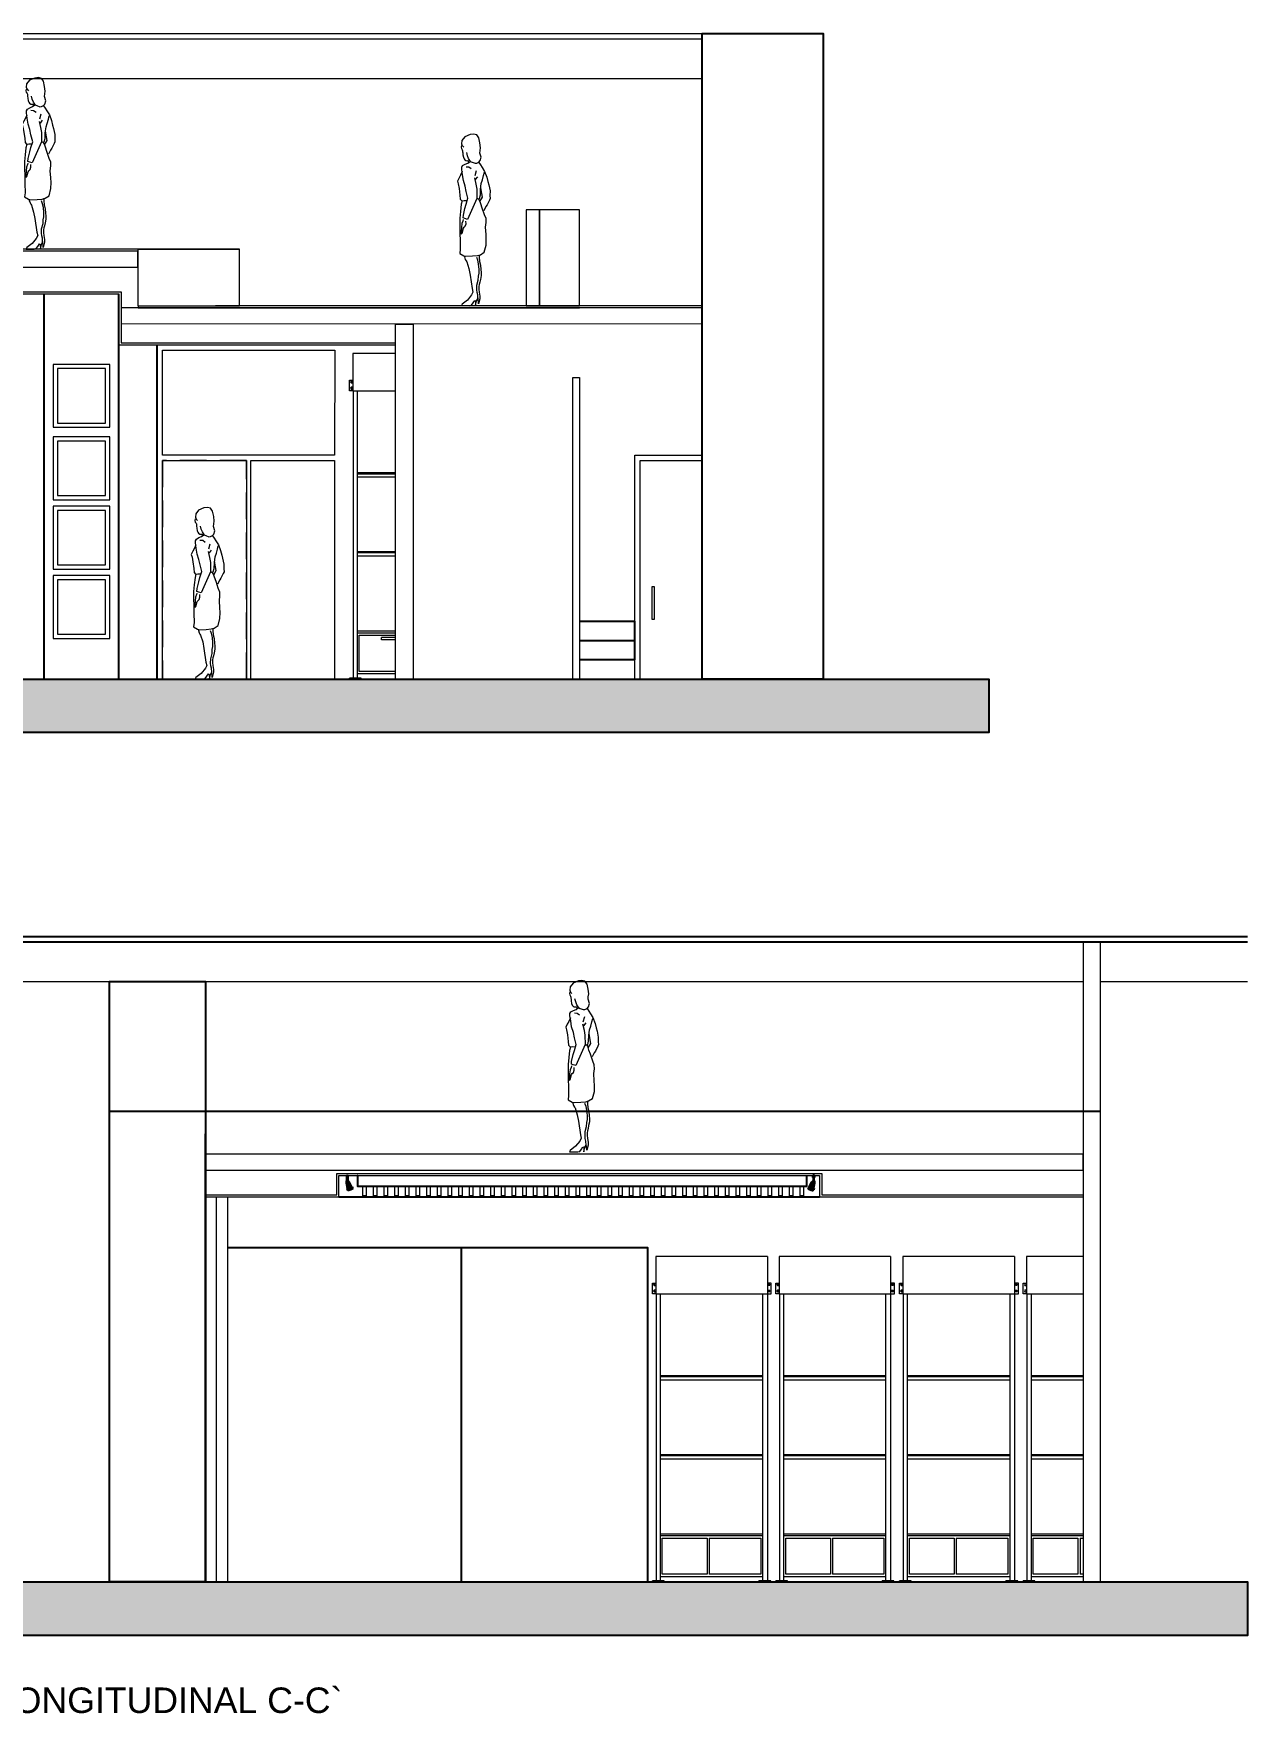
# Model space of a CAD drawing. Header units: metres. Extents: x 2712 to 2857, y 1386 to 1404.
# Drawn here: x 2772.83 to 2784.21, y 1385.94 to 1401.68 of the extents above; entities that cross this region are included whole.
import ezdxf
from ezdxf.enums import TextEntityAlignment as Align

# ---------------------------------------------------------------- set-up
doc = ezdxf.new("R2010")
doc.units = ezdxf.units.M
doc.linetypes.add('IMPORT-AG-FP-01$0$DASH2', pattern=[0.375, 0.25, -0.125])
for name, color, linetype in [('Fach 1', 180, 'Continuous'), ('Fach 2', 4, 'Continuous'), ('Fach 3', 3, 'Continuous'), ('Fach 4', 1, 'Continuous'), ('PE-INSTALACIONES', 10, 'Continuous')]:
    doc.layers.add(name, color=color, linetype=linetype)
for name, color, linetype, lineweight in [('G+E LET10', 3, 'Continuous', 15), ('MOBILIARIO', 35, 'Continuous', 0), ('Muro Tbroca', 5, 'Continuous', 9), ('PROYECCION', 2, 'IMPORT-AG-FP-01$0$DASH2', 9)]:
    doc.layers.add(name, color=color, linetype=linetype, lineweight=lineweight)
doc.styles.add('SWIS', font='swissel.ttf')

# ---------------------------------------------------------------- blocks, each defined once
blk = doc.blocks.new('A$C7ECD5999')
at = {"color": 1}
for p, q in [((0, 0.015), (0.005, 0.024)), ((0, 0.016), (0.004, 0.024)), ((0, 0.016), (0, 0.015)), ((0, 0.015), (0.002, 0.014)), ((0.002, 0.014), (0.003, 0.016)), ((0.002, 0.014), (0.005, 0.013)), ((0.002, 0.014), (0.002, 0.014)), ((0.002, 0.014), (0.002, 0.014)), ((0.002, 0.014), (0.002, 0.014)), ((0.002, 0.014), (0.006, 0.013)), ((0.007, 0.035), (0.003, 0.025)), ((0.003, 0.025), (0.004, 0.025)), ((0.003, 0.016), (0.006, 0.023)), ((0.004, 0.016), (0.003, 0.016)), ((0.007, 0.034), (0.004, 0.025)), ((0.004, 0.025), (0.004, 0.024)), ((0.004, 0.024), (0.005, 0.024)), ((0.004, 0.016), (0.007, 0.023)), ((0.008, 0.015), (0.004, 0.016)), ((0.005, 0.025), (0.009, 0.033)), ((0.005, 0.025), (0.006, 0.028)), ((0.005, 0.024), (0.005, 0.025)), ((0.005, 0.025), (0.005, 0.025)), ((0.006, 0.024), (0.005, 0.024)), ((0.005, 0.024), (0.005, 0.024)), ((0.005, 0.013), (0.01, 0.011)), ((0.005, 0.013), (0.006, 0.013)), ((0.006, 0.029), (0.009, 0.033)), ((0.006, 0.029), (0.008, 0.033)), ((0.006, 0.028), (0.006, 0.029)), ((0.006, 0.024), (0.007, 0.025)), ((0.045, 0.01), (0.006, 0.024)), ((0.006, 0.023), (0.006, 0.024)), ((0.006, 0.013), (0.01, 0.011)), ((0.007, 0.035), (0.007, 0.034)), ((0.008, 0.035), (0.007, 0.035)), ((0.007, 0.034), (0.008, 0.033)), ((0.007, 0.025), (0.011, 0.033)), ((0.009, 0.035), (0.008, 0.035)), ((0.008, 0.033), (0.009, 0.033)), ((0.008, 0.033), (0.009, 0.033)), ((0.008, 0.025), (0.012, 0.032)), ((0.008, 0.015), (0.011, 0.022)), ((0.013, 0.013), (0.008, 0.015)), ((0.009, 0.033), (0.031, 0.079)), ((0.009, 0.035), (0.031, 0.079)), ((0.009, 0.034), (0.009, 0.035)), ((0.009, 0.033), (0.009, 0.033)), ((0.009, 0.033), (0.011, 0.033)), ((0.009, 0.033), (0.009, 0.033)), ((0.01, 0.011), (0.015, 0.009)), ((0.01, 0.011), (0.01, 0.011)), ((0.01, 0.011), (0.016, 0.01)), ((0.011, 0.034), (0.032, 0.078)), ((0.011, 0.033), (0.011, 0.034)), ((0.011, 0.033), (0.012, 0.032)), ((0.012, 0.034), (0.033, 0.078)), ((0.012, 0.032), (0.015, 0.031)), ((0.012, 0.024), (0.015, 0.031)), ((0.013, 0.013), (0.016, 0.02)), ((0.019, 0.011), (0.013, 0.013)), ((0.015, 0.031), (0.02, 0.029)), ((0.015, 0.009), (0.016, 0.01)), ((0.015, 0.009), (0.021, 0.007)), ((0.016, 0.033), (0.036, 0.077)), ((0.016, 0.01), (0.022, 0.008)), ((0.017, 0.022), (0.02, 0.029)), ((0.019, 0.011), (0.021, 0.018)), ((0.025, 0.009), (0.019, 0.011)), ((0.02, 0.031), (0.039, 0.076)), ((0.02, 0.029), (0.025, 0.028)), ((0.021, 0.007), (0.022, 0.008)), ((0.021, 0.007), (0.027, 0.005)), ((0.022, 0.021), (0.025, 0.028)), ((0.022, 0.008), (0.028, 0.006)), ((0.025, 0.028), (0.03, 0.026)), ((0.025, 0.009), (0.027, 0.016)), ((0.031, 0.007), (0.025, 0.009)), ((0.026, 0.03), (0.042, 0.075)), ((0.027, 0.005), (0.028, 0.006)), ((0.027, 0.005), (0.033, 0.003)), ((0.028, 0.019), (0.03, 0.026)), ((0.028, 0.006), (0.033, 0.004)), ((0.03, 0.026), (0.036, 0.024)), ((0.031, 0.079), (0.045, 0.095)), ((0.031, 0.079), (0.033, 0.081)), ((0.031, 0.079), (0.032, 0.078)), ((0.031, 0.079), (0.031, 0.079)), ((0.031, 0.028), (0.046, 0.073)), ((0.031, 0.007), (0.033, 0.014)), ((0.036, 0.005), (0.031, 0.007)), ((0.032, 0.078), (0.033, 0.079)), ((0.032, 0.078), (0.045, 0.074)), ((0.032, 0.078), (0.032, 0.078)), ((0.032, 0.078), (0.033, 0.078)), ((0.033, 0.081), (0.045, 0.095)), ((0.033, 0.079), (0.045, 0.094)), ((0.034, 0.079), (0.033, 0.079)), ((0.033, 0.078), (0.036, 0.077)), ((0.033, 0.017), (0.036, 0.024)), ((0.033, 0.003), (0.033, 0.004)), ((0.033, 0.004), (0.038, 0.002)), ((0.033, 0.003), (0.038, 0.001)), ((0.034, 0.079), (0.045, 0.094)), ((0.036, 0.078), (0.034, 0.079)), ((0.036, 0.078), (0.045, 0.092)), ((0.039, 0.077), (0.036, 0.078)), ((0.036, 0.077), (0.039, 0.076)), ((0.036, 0.026), (0.05, 0.072)), ((0.036, 0.024), (0.04, 0.022)), ((0.036, 0.005), (0.038, 0.013)), ((0.04, 0.003), (0.036, 0.005)), ((0.038, 0.015), (0.04, 0.022)), ((0.038, 0.001), (0.038, 0.002)), ((0.038, 0.002), (0.042, 0.001)), ((0.038, 0.001), (0.042, 0)), ((0.039, 0.077), (0.047, 0.091)), ((0.043, 0.076), (0.039, 0.077)), ((0.039, 0.076), (0.042, 0.075)), ((0.04, 0.022), (0.045, 0.021)), ((0.04, 0.003), (0.042, 0.011)), ((0.044, 0.002), (0.04, 0.003)), ((0.041, 0.024), (0.053, 0.071)), ((0.042, 0.075), (0.046, 0.073)), ((0.042, 0), (0.042, 0.001)), ((0.042, 0.001), (0.043, 0)), ((0.042, 0), (0.043, 0)), ((0.058, 0.141), (0.043, 0.141)), ((0.043, 0.121), (0.043, 0.141)), ((0.045, 0.121), (0.043, 0.121)), ((0.043, 0.076), (0.049, 0.091)), ((0.047, 0.075), (0.043, 0.076)), ((0.045, 0.074), (0.043, 0.076)), ((0.043, 0.013), (0.045, 0.021)), ((0.044, 0.002), (0.043, 0)), ((0.043, 0), (0.045, 0)), ((0.045, 0.01), (0.044, 0.002)), ((0.045, 0.121), (0.047, 0.121)), ((0.045, 0.094), (0.045, 0.095)), ((0.045, 0.095), (0.045, 0.095)), ((0.045, 0.095), (0.045, 0.095)), ((0.045, 0.095), (0.045, 0.095)), ((0.045, 0.095), (0.045, 0.095)), ((0.045, 0.095), (0.045, 0.095)), ((0.045, 0.095), (0.045, 0.095)), ((0.045, 0.094), (0.045, 0.094)), ((0.045, 0.074), (0.051, 0.091)), ((0.046, 0.073), (0.045, 0.074)), ((0.045, 0.074), (0.059, 0.07)), ((0.045, 0.023), (0.056, 0.07)), ((0.045, 0.021), (0.048, 0.02)), ((0.046, 0.012), (0.045, 0.01)), ((0.045, 0), (0.047, 0.01)), ((0.046, 0.01), (0.045, 0.01)), ((0.045, 0.01), (0.045, 0.01)), ((0.045, 0), (0.046, 0)), ((0.046, 0.073), (0.046, 0.073)), ((0.046, 0.073), (0.05, 0.072)), ((0.046, 0.014), (0.048, 0.02)), ((0.048, 0.02), (0.046, 0.014)), ((0.046, 0.014), (0.046, 0.012)), ((0.047, 0.01), (0.046, 0.01)), ((0.046, 0), (0.048, 0.009)), ((0.047, 0.121), (0.054, 0.121)), ((0.047, 0.075), (0.052, 0.091)), ((0.05, 0.074), (0.047, 0.075)), ((0.047, 0.01), (0.049, 0.02)), ((0.048, 0.009), (0.047, 0.01)), ((0.048, 0.021), (0.058, 0.069)), ((0.059, 0.069), (0.048, 0.021)), ((0.048, 0.021), (0.048, 0.02)), ((0.048, 0.02), (0.048, 0.02)), ((0.048, 0.02), (0.049, 0.02)), ((0.048, 0.011), (0.05, 0.019)), ((0.05, 0.01), (0.048, 0.011)), ((0.048, 0.01), (0.048, 0.011)), ((0.048, 0.009), (0.048, 0.009)), ((0.048, 0.009), (0.048, 0.009)), ((0.048, 0.009), (0.048, 0.009)), ((0.048, 0.009), (0.05, 0.008)), ((0.05, 0.008), (0.048, 0.009)), ((0.048, 0.009), (0.048, 0.009)), ((0.049, 0.02), (0.059, 0.069)), ((0.049, 0.02), (0.05, 0.019)), ((0.05, 0.074), (0.054, 0.091)), ((0.053, 0.072), (0.05, 0.074)), ((0.05, 0.072), (0.053, 0.071)), ((0.05, 0.021), (0.06, 0.069)), ((0.053, 0.02), (0.05, 0.021)), ((0.05, 0.02), (0.05, 0.021)), ((0.05, 0.019), (0.052, 0.018)), ((0.052, 0.018), (0.05, 0.01)), ((0.051, 0.01), (0.05, 0.01)), ((0.051, 0.01), (0.05, 0.008)), ((0.05, 0.008), (0.051, 0.008)), ((0.054, 0.018), (0.051, 0.008)), ((0.054, 0.018), (0.051, 0.01)), ((0.051, 0.008), (0.052, 0.008)), ((0.055, 0.018), (0.052, 0.008)), ((0.052, 0.018), (0.054, 0.018)), ((0.053, 0.072), (0.056, 0.091)), ((0.056, 0.071), (0.053, 0.072)), ((0.053, 0.071), (0.056, 0.07)), ((0.055, 0.019), (0.053, 0.02)), ((0.056, 0.121), (0.054, 0.121)), ((0.054, 0.018), (0.055, 0.018)), ((0.055, 0.091), (0.056, 0.091)), ((0.055, 0.018), (0.055, 0.019)), ((0.058, 0.121), (0.056, 0.121)), ((0.057, 0.092), (0.056, 0.092)), ((0.056, 0.071), (0.057, 0.091)), ((0.056, 0.091), (0.056, 0.091)), ((0.056, 0.091), (0.057, 0.091)), ((0.058, 0.07), (0.056, 0.071)), ((0.056, 0.07), (0.058, 0.069)), ((0.058, 0.091), (0.057, 0.092)), ((0.057, 0.091), (0.057, 0.092)), ((0.057, 0.091), (0.058, 0.091)), ((0.058, 0.141), (0.058, 0.121)), ((0.059, 0.091), (0.058, 0.091)), ((0.058, 0.091), (0.059, 0.09)), ((0.058, 0.091), (0.058, 0.091)), ((0.058, 0.091), (0.058, 0.081)), ((0.058, 0.081), (0.058, 0.091)), ((0.058, 0.091), (0.058, 0.091)), ((0.058, 0.07), (0.058, 0.081)), ((0.058, 0.081), (0.058, 0.081)), ((0.058, 0.081), (0.059, 0.081)), ((0.058, 0.081), (0.059, 0.07)), ((0.059, 0.07), (0.058, 0.07)), ((0.058, 0.069), (0.059, 0.069)), ((0.059, 0.09), (0.059, 0.091)), ((0.059, 0.081), (0.059, 0.09)), ((0.059, 0.09), (0.059, 0.09)), ((0.059, 0.09), (0.059, 0.091)), ((0.059, 0.09), (0.059, 0.09)), ((0.059, 0.081), (0.059, 0.09)), ((0.059, 0.081), (0.059, 0.09)), ((0.06, 0.069), (0.059, 0.081)), ((0.059, 0.07), (0.059, 0.081)), ((0.059, 0.07), (0.059, 0.081)), ((0.059, 0.081), (0.059, 0.081)), ((0.059, 0.081), (0.059, 0.081)), ((0.06, 0.069), (0.059, 0.07)), ((0.059, 0.07), (0.059, 0.07)), ((0.059, 0.07), (0.059, 0.069)), ((0.059, 0.069), (0.059, 0.07)), ((0.059, 0.07), (0.059, 0.07)), ((0.059, 0.07), (0.059, 0.07)), ((0.059, 0.07), (0.059, 0.07)), ((0.059, 0.07), (0.059, 0.07)), ((0.059, 0.07), (0.059, 0.07)), ((0.059, 0.069), (0.06, 0.069)), ((0.059, 0.069), (0.059, 0.069))]:
    blk.add_line(p, q, dxfattribs=at)
blk.add_lwpolyline([(0.045, 0.121), (0.045, 0.091), (0.056, 0.091), (0.056, 0.121)], dxfattribs=at)
blk = doc.blocks.new('PERSONA1')
for p, q in [((-0.06, 1.588), (-0.088, 1.554)), ((-0.011, 1.609), (-0.06, 1.588)), ((0.022, 1.613), (-0.011, 1.609)), ((0.051, 1.606), (0.022, 1.613)), ((0.071, 1.579), (0.051, 1.606)), ((0.081, 1.53), (0.071, 1.579)), ((-0.092, 1.506), (-0.095, 1.49)), ((-0.095, 1.49), (-0.092, 1.477)), ((-0.092, 1.477), (-0.084, 1.465)), ((-0.088, 1.554), (-0.091, 1.522)), ((-0.091, 1.522), (-0.084, 1.504)), ((-0.091, 1.519), (-0.087, 1.507)), ((-0.087, 1.507), (-0.071, 1.49)), ((-0.084, 1.465), (-0.081, 1.457)), ((-0.081, 1.457), (-0.081, 1.447)), ((-0.081, 1.447), (-0.08, 1.439)), ((-0.08, 1.439), (-0.078, 1.42)), ((-0.078, 1.42), (-0.074, 1.396)), ((-0.035, 1.411), (-0.043, 1.44)), ((0.08, 1.436), (0.082, 1.46)), ((0.093, 1.396), (0.08, 1.436)), ((0.086, 1.486), (0.081, 1.53)), ((0.082, 1.46), (0.086, 1.486)), ((-0.086, 1.262), (-0.101, 1.227)), ((-0.09, 1.302), (-0.081, 1.318)), ((-0.09, 1.282), (-0.09, 1.302)), ((-0.082, 1.233), (-0.09, 1.282)), ((-0.081, 1.318), (-0.057, 1.331)), ((-0.074, 1.396), (-0.068, 1.382)), ((-0.068, 1.382), (-0.06, 1.372)), ((-0.06, 1.372), (-0.05, 1.365)), ((-0.057, 1.331), (-0.032, 1.341)), ((-0.05, 1.365), (-0.039, 1.364)), ((-0.048, 1.308), (-0.022, 1.306)), ((-0.039, 1.364), (-0.028, 1.365)), ((-0.025, 1.384), (-0.035, 1.411)), ((-0.032, 1.341), (-0.01, 1.358)), ((-0.028, 1.365), (-0.027, 1.345)), ((-0.006, 1.355), (-0.025, 1.384)), ((-0.022, 1.306), (0, 1.29)), ((-0.01, 1.358), (0.007, 1.351)), ((0.007, 1.351), (0.035, 1.34)), ((0.035, 1.34), (0.051, 1.341)), ((0.035, 1.226), (0.049, 1.273)), ((0.051, 1.341), (0.071, 1.351)), ((0.07, 1.348), (0.086, 1.325)), ((0.071, 1.351), (0.083, 1.365)), ((0.083, 1.365), (0.093, 1.396)), ((0.086, 1.325), (0.102, 1.301)), ((0.102, 1.301), (0.125, 1.264)), ((0.125, 1.264), (0.145, 1.21)), ((-0.115, 1.204), (-0.129, 1.173)), ((-0.129, 1.173), (-0.122, 1.148)), ((-0.122, 1.148), (-0.114, 1.103)), ((-0.101, 1.227), (-0.115, 1.204)), ((-0.114, 1.103), (-0.106, 1.041)), ((-0.074, 1.177), (-0.082, 1.233)), ((-0.058, 1.125), (-0.074, 1.177)), ((-0.047, 1.075), (-0.058, 1.125)), ((0.045, 1.144), (0.032, 1.202)), ((0.041, 1.187), (0.061, 1.214)), ((0.054, 1.098), (0.045, 1.144)), ((0.087, 1.095), (0.094, 1.15)), ((0.105, 1.022), (0.089, 1.111)), ((0.094, 1.15), (0.106, 1.184)), ((0.106, 1.184), (0.116, 1.224)), ((0.116, 1.224), (0.123, 1.255)), ((0.145, 1.21), (0.156, 1.168)), ((0.156, 1.168), (0.164, 1.137)), ((0.164, 1.137), (0.176, 1.081)), ((-0.106, 1.041), (-0.103, 1.005)), ((-0.103, 1.005), (-0.089, 0.989)), ((-0.094, 0.956), (-0.102, 0.889)), ((-0.086, 0.987), (-0.094, 0.956)), ((-0.089, 0.989), (-0.067, 0.992)), ((-0.067, 0.992), (-0.044, 0.991)), ((-0.059, 0.917), (-0.048, 0.957)), ((-0.048, 0.957), (-0.031, 1.012)), ((-0.031, 1.012), (-0.047, 1.075)), ((0.052, 1.011), (-0.036, 0.814)), ((0.071, 1.005), (0.052, 1.011)), ((0.055, 1.012), (0.054, 1.098)), ((0.056, 1.007), (0.077, 1.011)), ((0.077, 0.995), (0.071, 1.005)), ((0.077, 1.011), (0.085, 1.043)), ((0.088, 0.96), (0.077, 0.995)), ((0.081, 0.982), (0.105, 1.022)), ((0.085, 1.043), (0.087, 1.095)), ((0.103, 0.92), (0.088, 0.96)), ((0.148, 0.95), (0.137, 0.934)), ((0.171, 0.995), (0.148, 0.95)), ((0.178, 1.011), (0.171, 0.995)), ((0.176, 1.081), (0.175, 1.038)), ((0.175, 1.038), (0.178, 1.011)), ((-0.102, 0.889), (-0.108, 0.825)), ((-0.108, 0.825), (-0.107, 0.777)), ((-0.079, 0.797), (-0.089, 0.774)), ((-0.076, 0.812), (-0.079, 0.797)), ((-0.076, 0.827), (-0.074, 0.854)), ((-0.059, 0.821), (-0.076, 0.827)), ((-0.074, 0.854), (-0.059, 0.917)), ((-0.036, 0.814), (-0.059, 0.821)), ((-0.049, 0.772), (-0.05, 0.797)), ((0.124, 0.856), (0.103, 0.92)), ((0.137, 0.934), (0.117, 0.895)), ((0.138, 0.821), (0.124, 0.856)), ((0.139, 0.785), (0.138, 0.821)), ((-0.107, 0.777), (-0.106, 0.678)), ((-0.106, 0.678), (-0.104, 0.62)), ((-0.093, 0.738), (-0.095, 0.697)), ((-0.095, 0.697), (-0.095, 0.675)), ((-0.095, 0.675), (-0.087, 0.685)), ((-0.089, 0.774), (-0.093, 0.738)), ((-0.087, 0.685), (-0.074, 0.731)), ((-0.074, 0.731), (-0.068, 0.74)), ((-0.068, 0.74), (-0.056, 0.75)), ((-0.056, 0.75), (-0.049, 0.772)), ((0.134, 0.74), (0.139, 0.785)), ((0.138, 0.673), (0.134, 0.74)), ((0.141, 0.629), (0.138, 0.673)), ((-0.103, 0.534), (-0.108, 0.494)), ((-0.108, 0.494), (-0.07, 0.472)), ((-0.104, 0.62), (-0.103, 0.534)), ((0.011, 0.471), (0.058, 0.475)), ((0.058, 0.475), (0.085, 0.483)), ((0.074, 0.482), (0.073, 0.459)), ((0.085, 0.483), (0.122, 0.506)), ((0.122, 0.506), (0.14, 0.572)), ((0.14, 0.572), (0.141, 0.629)), ((-0.07, 0.472), (-0.05, 0.468)), ((-0.063, 0.469), (-0.063, 0.462)), ((-0.063, 0.462), (-0.056, 0.439)), ((-0.056, 0.439), (-0.048, 0.426)), ((-0.05, 0.468), (0.011, 0.471)), ((-0.048, 0.426), (-0.042, 0.417)), ((-0.042, 0.417), (-0.022, 0.353)), ((-0.022, 0.353), (-0.011, 0.292)), ((0.061, 0.431), (0.051, 0.458)), ((0.069, 0.396), (0.061, 0.431)), ((0.074, 0.345), (0.069, 0.396)), ((0.073, 0.459), (0.077, 0.419)), ((0.074, 0.309), (0.074, 0.345)), ((0.077, 0.419), (0.086, 0.384)), ((0.086, 0.384), (0.09, 0.343)), ((0.09, 0.343), (0.093, 0.317)), ((0.093, 0.317), (0.092, 0.287)), ((-0.011, 0.292), (0.008, 0.165)), ((0.008, 0.165), (0.016, 0.133)), ((0.052, 0.155), (0.053, 0.196)), ((0.053, 0.196), (0.066, 0.245)), ((0.066, 0.245), (0.068, 0.281)), ((0.068, 0.281), (0.074, 0.309)), ((0.073, 0.204), (0.07, 0.185)), ((0.07, 0.185), (0.07, 0.158)), ((0.07, 0.158), (0.074, 0.133)), ((0.08, 0.224), (0.073, 0.204)), ((0.085, 0.252), (0.08, 0.224)), ((0.092, 0.287), (0.085, 0.252)), ((-0.087, 0.019), (-0.093, 0.006)), ((-0.093, 0.006), (-0.016, 0.005)), ((-0.037, 0.058), (-0.087, 0.019)), ((0.003, 0.106), (-0.037, 0.058)), ((-0.016, 0.005), (0.002, 0.01)), ((0.002, 0.01), (0.018, 0.031)), ((0.016, 0.133), (0.003, 0.106)), ((0.018, 0.031), (0.032, 0.054)), ((0.032, 0.054), (0.04, 0.049)), ((0.04, 0.049), (0.041, 0.007)), ((0.041, 0.007), (0.05, 0.049)), ((0.05, 0.049), (0.062, 0.07)), ((0.054, 0.13), (0.052, 0.155)), ((0.06, 0.107), (0.054, 0.13)), ((0.062, 0.07), (0.06, 0.107)), ((0.067, 0.021), (0.063, 0.078)), ((0.08, 0.069), (0.067, 0.021)), ((0.074, 0.133), (0.08, 0.094)), ((0.08, 0.094), (0.08, 0.069))]:
    blk.add_line(p, q)

msp = doc.modelspace()

# ---------------------------------------------------------------- hatches: boundary and pattern name
h = msp.add_hatch()
h.set_pattern_fill('AR-SAND', color=256, scale=0.0009)
h.set_pattern_definition([(37.5, (2773.292376, 1319.77249), (-0.001440028, 0.044047191), [0, -0.0347472, 0, -0.038862, 0, -0.0371475]), (7.5, (2773.292376, 1319.77249), (0.040457095, 0.06451426), [0, -0.0187452, 0, -0.0313182, 0, -0.0120015]), (327.5, (2773.264258, 1319.77249), (0.071189313, 0.000129347), [0, -0.01143, 0, -0.041148, 0, -0.053721]), (317.5, (2773.26426, 1319.77249), (0.06872008, 0.02006364), [0, -0.005715, 0, -0.0269748, 0, -0.030861])])
h.paths.add_polyline_path([(2759.163, 1395.633), (2759.163, 1395.133), (2781.787, 1395.133), (2781.787, 1395.633)])
h = msp.add_hatch()
h.set_pattern_fill('AR-SAND', color=256, scale=0.0009)
h.set_pattern_definition([(37.5, (2781.827675, 1311.309227), (-0.001440028, 0.044047191), [0, -0.0347472, 0, -0.038862, 0, -0.0371475]), (7.5, (2781.827675, 1311.30923), (0.040457095, 0.06451426), [0, -0.0187452, 0, -0.0313182, 0, -0.0120015]), (327.5, (2781.799557, 1311.309227), (0.071189313, 0.000129347), [0, -0.01143, 0, -0.041148, 0, -0.053721]), (317.5, (2781.799557, 1311.30923), (0.06872008, 0.02006364), [0, -0.005715, 0, -0.0269748, 0, -0.030861])])
h.paths.add_polyline_path([(2772.167, 1387.17), (2772.167, 1386.67), (2784.211, 1386.67), (2784.211, 1387.17)])

# ---------------------------------------------------------------- linework, layer by layer
at = {"lineweight": 5}
for p, q in [((2762.431, 1395.633), (2781.787, 1395.633)), ((2772.931, 1395.633), (2773.631, 1395.633))]:
    msp.add_line(p, q, dxfattribs=at)
msp.add_line((2782.835, 1391.579, 0), (2773.543, 1391.579, 0))
for points in [[(2759.163, 1395.633), (2781.787, 1395.633), (2781.787, 1395.133), (2759.163, 1395.133)], [(2772.167, 1387.17), (2784.211, 1387.17), (2784.211, 1386.67), (2772.167, 1386.67)]]:
    msp.add_lwpolyline(points, close=True)
at = {"layer": 'Fach 1'}
for p, q in [((2772.167, 1393.22, 0), (2784.211, 1393.22, 0)), ((2772.167, 1393.17, 0), (2784.211, 1393.17, 0))]:
    msp.add_line(p, q, dxfattribs=at)
at = {"layer": 'Fach 1', "lineweight": 5, "elevation": 0}
for points in [[(2768.29, 1401.683), (2779.101, 1401.683)], [(2768.39, 1401.633), (2779.101, 1401.633)]]:
    msp.add_lwpolyline(points, dxfattribs=at)
at = {"layer": 'Fach 1'}
msp.add_lwpolyline([(2779.101, 1395.633), (2779.101, 1401.683), (2780.234, 1401.683), (2780.234, 1395.633)], close=True, dxfattribs=at)
at = {"layer": 'Fach 2', "lineweight": 5}
for p, q in [((2773.809, 1399.663, 0), (2768.39, 1399.663, 0)), ((2773.809, 1399.643), (2768.39, 1399.643, 0)), ((2773.809, 1399.663, 0), (2774.763, 1399.663, 0)), ((2779.101, 1399.133), (2774.536, 1399.133, 0))]:
    msp.add_line(p, q, dxfattribs=at)
at = {"layer": 'Fach 2', "lineweight": 5, "elevation": 0}
msp.add_lwpolyline([(2773.809, 1399.663), (2773.809, 1399.133), (2774.763, 1399.133), (2774.763, 1399.663)], close=True, dxfattribs=at)
msp.add_lwpolyline([(2773.811, 1399.133), (2773.811, 1399.113), (2777.948, 1399.113)], dxfattribs=at)
at = {"layer": 'Fach 2', "elevation": 0}
msp.add_lwpolyline([(2775.869, 1390.98), (2775.869, 1390.98), (2775.869, 1390.88), (2780.081, 1390.88), (2780.081, 1390.98)], dxfattribs=at)
at = {"layer": 'Fach 2'}
msp.add_lwpolyline([(2778.589, 1387.17), (2778.589, 1390.302), (2774.648, 1390.302)], dxfattribs=at)
at = {"layer": 'Fach 3'}
for p, q in [((2772.931, 1395.633, 0), (2772.931, 1399.243, 0)), ((2773.631, 1395.633), (2773.631, 1399.243, 0)), ((2773.991, 1395.633), (2773.991, 1398.765, 0)), ((2778.468, 1395.813, 0), (2777.949, 1395.813)), ((2774.443, 1387.17, 0), (2774.443, 1391.37, 0)), ((2775.693, 1390.78, 0), (2780.201, 1390.78, 0))]:
    msp.add_line(p, q, dxfattribs=at)
at = {"layer": 'Fach 3', "lineweight": 5}
for p, q in [((2779.101, 1399.113), (2773.651, 1399.113, 0)), ((2779.101, 1398.959), (2773.651, 1398.963, 0)), ((2772.167, 1392.8, 0), (2782.671, 1392.8, 0)), ((2782.835, 1392.8, 0), (2784.211, 1392.8, 0))]:
    msp.add_line(p, q, dxfattribs=at)
at = {"layer": 'Fach 3', "lineweight": 5, "elevation": 0}
msp.add_lwpolyline([(2768.93, 1401.263), (2779.101, 1401.263)], dxfattribs=at)
at = {"layer": 'Fach 3', "lineweight": 5}
for points in [[(2777.575, 1399.133), (2777.575, 1400.033), (2777.449, 1400.033), (2777.449, 1399.133)], [(2777.575, 1400.033), (2777.575, 1399.133), (2777.948, 1399.133), (2777.948, 1400.033)]]:
    msp.add_lwpolyline(points, close=True, dxfattribs=at)
at = {"layer": 'Fach 3', "lineweight": 5, "elevation": 0}
for points in [[(2768.39, 1399.643), (2768.39, 1399.493), (2773.809, 1399.493), (2773.809, 1399.643)], [(2774.443, 1391.18), (2774.443, 1391.03), (2782.671, 1391.03), (2782.671, 1391.18)]]:
    msp.add_lwpolyline(points, close=True, dxfattribs=at)
at = {"layer": 'Fach 3'}
for points in [[(2778.468, 1395.993), (2778.468, 1396.173), (2777.949, 1396.173)], [(2778.468, 1395.813), (2778.468, 1395.993), (2777.949, 1395.993)]]:
    msp.add_lwpolyline(points, dxfattribs=at)
at = {"layer": 'Fach 3', "elevation": 0}
msp.add_lwpolyline([(2774.443, 1387.17), (2773.543, 1387.17), (2773.543, 1392.8), (2774.443, 1392.8)], close=True, dxfattribs=at)
at = {"layer": 'Fach 4'}
msp.add_line((2776.842, 1387.17, 0), (2776.842, 1390.302), dxfattribs=at)
at = {"layer": 'MOBILIARIO'}
for p, q in [((2775.824, 1398.685, 0), (2775.824, 1398.335, 0)), ((2776.224, 1398.685, 0), (2775.824, 1398.685, 0)), ((2775.793, 1398.435, 0), (2775.824, 1398.435, 0)), ((2775.793, 1398.335, 0), (2775.793, 1398.435, 0)), ((2775.83, 1398.335, 0), (2775.793, 1398.335, 0)), ((2775.809, 1398.428, 0), (2775.804, 1398.42, 0)), ((2775.804, 1398.42, 0), (2775.809, 1398.411, 0)), ((2775.809, 1398.37, 0), (2775.804, 1398.361, 0)), ((2775.804, 1398.361, 0), (2775.809, 1398.352, 0)), ((2775.819, 1398.428, 0), (2775.809, 1398.428, 0)), ((2775.809, 1398.411, 0), (2775.819, 1398.411, 0)), ((2775.819, 1398.37, 0), (2775.809, 1398.37, 0)), ((2775.809, 1398.352, 0), (2775.819, 1398.352, 0)), ((2775.824, 1398.42, 0), (2775.819, 1398.428, 0)), ((2775.819, 1398.411, 0), (2775.824, 1398.42, 0)), ((2775.824, 1398.361, 0), (2775.819, 1398.37, 0)), ((2775.819, 1398.352, 0), (2775.824, 1398.361, 0)), ((2775.824, 1398.335, 0), (2776.224, 1398.335, 0)), ((2775.83, 1395.643, 0), (2775.83, 1398.335, 0)), ((2775.865, 1398.335, 0), (2775.865, 1395.643, 0)), ((2776.224, 1397.565, 0), (2775.865, 1397.565, 0)), ((2776.224, 1397.555, 0), (2775.865, 1397.555, 0)), ((2776.224, 1397.525, 0), (2775.865, 1397.525, 0)), ((2776.224, 1396.825, 0), (2775.866, 1396.825, 0)), ((2776.224, 1396.815, 0), (2775.866, 1396.815, 0)), ((2776.224, 1396.785, 0), (2775.866, 1396.785, 0)), ((2775.865, 1396.085, 0), (2776.224, 1396.085, 0)), ((2776.224, 1396.065, 0), (2775.865, 1396.065, 0)), ((2775.885, 1396.045, 0), (2776.224, 1396.045, 0)), ((2775.885, 1395.705, 0), (2775.885, 1396.045, 0)), ((2776.224, 1396.022, 0), (2776.092, 1396.022, 0)), ((2776.092, 1396.002, 0), (2776.092, 1396.022, 0)), ((2776.224, 1396.002, 0), (2776.092, 1396.002, 0)), ((2775.793, 1395.633), (2775.793, 1395.643)), ((2775.903, 1395.643), (2775.793, 1395.643)), ((2775.865, 1395.685, 0), (2776.224, 1395.685, 0)), ((2776.224, 1395.705, 0), (2775.885, 1395.705, 0)), ((2775.903, 1395.633), (2775.903, 1395.643)), ((2775.793, 1395.633), (2775.903, 1395.633)), ((2778.664, 1390.222, 0), (2778.664, 1389.872, 0)), ((2779.711, 1390.222, 0), (2778.664, 1390.222, 0)), ((2779.711, 1390.222, 0), (2779.711, 1389.872, 0)), ((2779.822, 1390.222, 0), (2779.822, 1389.872, 0)), ((2780.865, 1390.222, 0), (2779.822, 1390.222, 0)), ((2780.865, 1390.222, 0), (2780.865, 1389.872, 0)), ((2780.98, 1390.222, 0), (2780.98, 1389.872, 0)), ((2782.027, 1390.222, 0), (2780.98, 1390.222, 0)), ((2782.027, 1390.222, 0), (2782.027, 1389.872, 0)), ((2782.141, 1390.222), (2782.141, 1389.872)), ((2782.671, 1390.222), (2782.141, 1390.222)), ((2778.633, 1389.972, 0), (2778.664, 1389.972, 0)), ((2778.633, 1389.872, 0), (2778.633, 1389.972, 0)), ((2779.748, 1389.972, 0), (2779.711, 1389.972, 0)), ((2779.748, 1389.872, 0), (2779.748, 1389.972, 0)), ((2779.791, 1389.972, 0), (2779.822, 1389.972, 0)), ((2779.791, 1389.872, 0), (2779.791, 1389.972, 0)), ((2780.902, 1389.972, 0), (2780.865, 1389.972, 0)), ((2780.902, 1389.872, 0), (2780.902, 1389.972, 0)), ((2780.949, 1389.972, 0), (2780.98, 1389.972, 0)), ((2780.949, 1389.872, 0), (2780.949, 1389.972, 0)), ((2782.065, 1389.972, 0), (2782.027, 1389.972, 0)), ((2782.065, 1389.872, 0), (2782.065, 1389.972, 0)), ((2782.11, 1389.972), (2782.141, 1389.972)), ((2782.11, 1389.872), (2782.11, 1389.972)), ((2778.67, 1389.872, 0), (2778.633, 1389.872, 0)), ((2778.648, 1389.965, 0), (2778.643, 1389.957, 0)), ((2778.643, 1389.957, 0), (2778.648, 1389.948, 0)), ((2778.648, 1389.906, 0), (2778.643, 1389.898, 0)), ((2778.643, 1389.898, 0), (2778.648, 1389.889, 0)), ((2778.658, 1389.965, 0), (2778.648, 1389.965, 0)), ((2778.648, 1389.948, 0), (2778.658, 1389.948, 0)), ((2778.658, 1389.906, 0), (2778.648, 1389.906, 0)), ((2778.648, 1389.889, 0), (2778.658, 1389.889, 0)), ((2778.663, 1389.957, 0), (2778.658, 1389.965, 0)), ((2778.658, 1389.948, 0), (2778.663, 1389.957, 0)), ((2778.663, 1389.898, 0), (2778.658, 1389.906, 0)), ((2778.658, 1389.889, 0), (2778.663, 1389.898, 0)), ((2778.664, 1389.872, 0), (2779.711, 1389.872, 0)), ((2778.67, 1387.18, 0), (2778.67, 1389.872, 0)), ((2778.705, 1389.872, 0), (2778.705, 1387.18, 0)), ((2779.669, 1387.18, 0), (2779.669, 1389.872, 0)), ((2779.711, 1389.872, 0), (2779.748, 1389.872, 0)), ((2779.711, 1389.872, 0), (2779.711, 1387.18, 0)), ((2779.718, 1389.957, 0), (2779.723, 1389.965, 0)), ((2779.723, 1389.948, 0), (2779.718, 1389.957, 0)), ((2779.718, 1389.898, 0), (2779.723, 1389.906, 0)), ((2779.723, 1389.889, 0), (2779.718, 1389.898, 0)), ((2779.723, 1389.965, 0), (2779.733, 1389.965, 0)), ((2779.733, 1389.948, 0), (2779.723, 1389.948, 0)), ((2779.723, 1389.906, 0), (2779.733, 1389.906, 0)), ((2779.733, 1389.889, 0), (2779.723, 1389.889, 0)), ((2779.733, 1389.965, 0), (2779.738, 1389.957, 0)), ((2779.738, 1389.957, 0), (2779.733, 1389.948, 0)), ((2779.733, 1389.906, 0), (2779.738, 1389.898, 0)), ((2779.738, 1389.898, 0), (2779.733, 1389.889, 0)), ((2779.828, 1389.872, 0), (2779.791, 1389.872, 0)), ((2779.806, 1389.965, 0), (2779.801, 1389.957, 0)), ((2779.801, 1389.957, 0), (2779.806, 1389.948, 0)), ((2779.806, 1389.906, 0), (2779.801, 1389.898, 0)), ((2779.801, 1389.898, 0), (2779.806, 1389.889, 0)), ((2779.816, 1389.965, 0), (2779.806, 1389.965, 0)), ((2779.806, 1389.948, 0), (2779.816, 1389.948, 0)), ((2779.816, 1389.906, 0), (2779.806, 1389.906, 0)), ((2779.806, 1389.889, 0), (2779.816, 1389.889, 0)), ((2779.821, 1389.957, 0), (2779.816, 1389.965, 0)), ((2779.816, 1389.948, 0), (2779.821, 1389.957, 0)), ((2779.821, 1389.898, 0), (2779.816, 1389.906, 0)), ((2779.816, 1389.889, 0), (2779.821, 1389.898, 0)), ((2779.822, 1389.872, 0), (2780.865, 1389.872, 0)), ((2779.828, 1387.18, 0), (2779.828, 1389.872, 0)), ((2779.863, 1389.872, 0), (2779.863, 1387.18, 0)), ((2780.823, 1387.18, 0), (2780.823, 1389.872, 0)), ((2780.865, 1389.872, 0), (2780.902, 1389.872, 0)), ((2780.865, 1389.872, 0), (2780.865, 1387.18, 0)), ((2780.872, 1389.957, 0), (2780.877, 1389.965, 0)), ((2780.877, 1389.948, 0), (2780.872, 1389.957, 0)), ((2780.872, 1389.898, 0), (2780.877, 1389.906, 0)), ((2780.877, 1389.889, 0), (2780.872, 1389.898, 0)), ((2780.877, 1389.965, 0), (2780.887, 1389.965, 0)), ((2780.887, 1389.948, 0), (2780.877, 1389.948, 0)), ((2780.877, 1389.906, 0), (2780.887, 1389.906, 0)), ((2780.887, 1389.889, 0), (2780.877, 1389.889, 0)), ((2780.887, 1389.965, 0), (2780.892, 1389.957, 0)), ((2780.892, 1389.957, 0), (2780.887, 1389.948, 0)), ((2780.887, 1389.906, 0), (2780.892, 1389.898, 0)), ((2780.892, 1389.898, 0), (2780.887, 1389.889, 0)), ((2780.987, 1389.872, 0), (2780.949, 1389.872, 0)), ((2780.965, 1389.965, 0), (2780.96, 1389.957, 0)), ((2780.96, 1389.957, 0), (2780.965, 1389.948, 0)), ((2780.965, 1389.906, 0), (2780.96, 1389.898, 0)), ((2780.96, 1389.898, 0), (2780.965, 1389.889, 0)), ((2780.975, 1389.965, 0), (2780.965, 1389.965, 0)), ((2780.965, 1389.948, 0), (2780.975, 1389.948, 0)), ((2780.975, 1389.906, 0), (2780.965, 1389.906, 0)), ((2780.965, 1389.889, 0), (2780.975, 1389.889, 0)), ((2780.98, 1389.957, 0), (2780.975, 1389.965, 0)), ((2780.975, 1389.948, 0), (2780.98, 1389.957, 0)), ((2780.98, 1389.898, 0), (2780.975, 1389.906, 0)), ((2780.975, 1389.889, 0), (2780.98, 1389.898, 0)), ((2780.98, 1389.872, 0), (2782.027, 1389.872, 0)), ((2780.987, 1387.18, 0), (2780.987, 1389.872, 0)), ((2781.022, 1389.872, 0), (2781.022, 1387.18, 0)), ((2781.986, 1387.18, 0), (2781.986, 1389.872, 0)), ((2782.027, 1389.872, 0), (2782.065, 1389.872, 0)), ((2782.027, 1389.872, 0), (2782.027, 1387.18, 0)), ((2782.034, 1389.957, 0), (2782.039, 1389.965, 0)), ((2782.039, 1389.948, 0), (2782.034, 1389.957, 0)), ((2782.034, 1389.898, 0), (2782.039, 1389.906, 0)), ((2782.039, 1389.889, 0), (2782.034, 1389.898, 0)), ((2782.039, 1389.965, 0), (2782.049, 1389.965, 0)), ((2782.049, 1389.948, 0), (2782.039, 1389.948, 0)), ((2782.039, 1389.906, 0), (2782.049, 1389.906, 0)), ((2782.049, 1389.889, 0), (2782.039, 1389.889, 0)), ((2782.049, 1389.965, 0), (2782.054, 1389.957, 0)), ((2782.054, 1389.957, 0), (2782.049, 1389.948, 0)), ((2782.049, 1389.906, 0), (2782.054, 1389.898, 0)), ((2782.054, 1389.898, 0), (2782.049, 1389.889, 0)), ((2782.148, 1389.872), (2782.11, 1389.872)), ((2782.126, 1389.965), (2782.121, 1389.957)), ((2782.121, 1389.957), (2782.126, 1389.948)), ((2782.126, 1389.906), (2782.121, 1389.898)), ((2782.121, 1389.898), (2782.126, 1389.889)), ((2782.136, 1389.965), (2782.126, 1389.965)), ((2782.126, 1389.948), (2782.136, 1389.948)), ((2782.136, 1389.906), (2782.126, 1389.906)), ((2782.126, 1389.889), (2782.136, 1389.889)), ((2782.141, 1389.957), (2782.136, 1389.965)), ((2782.136, 1389.948), (2782.141, 1389.957)), ((2782.141, 1389.898), (2782.136, 1389.906)), ((2782.136, 1389.889), (2782.141, 1389.898)), ((2782.141, 1389.872), (2782.671, 1389.872)), ((2782.148, 1387.18), (2782.148, 1389.872)), ((2782.183, 1389.872), (2782.183, 1387.18)), ((2779.669, 1389.102, 0), (2778.705, 1389.102, 0)), ((2779.669, 1389.092, 0), (2778.705, 1389.092, 0)), ((2779.669, 1389.062, 0), (2778.705, 1389.062, 0)), ((2780.823, 1389.102, 0), (2779.863, 1389.102, 0)), ((2780.823, 1389.092, 0), (2779.863, 1389.092, 0)), ((2780.823, 1389.062, 0), (2779.863, 1389.062, 0)), ((2781.986, 1389.102, 0), (2781.022, 1389.102, 0)), ((2781.986, 1389.092, 0), (2781.022, 1389.092, 0)), ((2781.986, 1389.062, 0), (2781.022, 1389.062, 0)), ((2782.671, 1389.102), (2782.183, 1389.102)), ((2782.671, 1389.092), (2782.183, 1389.092)), ((2782.671, 1389.062), (2782.183, 1389.062)), ((2779.67, 1388.362, 0), (2778.705, 1388.362, 0)), ((2779.67, 1388.352, 0), (2778.705, 1388.352, 0)), ((2779.67, 1388.322, 0), (2778.705, 1388.322, 0)), ((2780.824, 1388.362, 0), (2779.864, 1388.362, 0)), ((2780.824, 1388.352, 0), (2779.864, 1388.352, 0)), ((2780.824, 1388.322, 0), (2779.864, 1388.322, 0)), ((2781.986, 1388.362, 0), (2781.022, 1388.362, 0)), ((2781.986, 1388.352, 0), (2781.022, 1388.352, 0)), ((2781.986, 1388.322, 0), (2781.022, 1388.322, 0)), ((2782.671, 1388.362), (2782.183, 1388.362)), ((2782.671, 1388.352), (2782.183, 1388.352)), ((2782.671, 1388.322), (2782.183, 1388.322)), ((2778.705, 1387.622, 0), (2779.669, 1387.622, 0)), ((2779.863, 1387.622, 0), (2780.823, 1387.622, 0)), ((2781.022, 1387.622, 0), (2781.986, 1387.622, 0)), ((2782.183, 1387.622), (2782.671, 1387.622)), ((2779.669, 1387.602, 0), (2778.705, 1387.602, 0)), ((2778.725, 1387.582, 0), (2779.145, 1387.582, 0)), ((2778.725, 1387.242, 0), (2778.725, 1387.582, 0)), ((2779.145, 1387.582, 0), (2779.145, 1387.242, 0)), ((2779.165, 1387.582, 0), (2779.165, 1387.242, 0)), ((2779.165, 1387.582, 0), (2779.649, 1387.582, 0)), ((2779.649, 1387.582, 0), (2779.649, 1387.242, 0)), ((2780.823, 1387.602, 0), (2779.863, 1387.602, 0)), ((2779.883, 1387.582, 0), (2780.303, 1387.582, 0)), ((2779.883, 1387.242, 0), (2779.883, 1387.582, 0)), ((2780.303, 1387.582, 0), (2780.303, 1387.242, 0)), ((2780.323, 1387.582, 0), (2780.323, 1387.242, 0)), ((2780.323, 1387.582, 0), (2780.803, 1387.582, 0)), ((2780.803, 1387.582, 0), (2780.803, 1387.242, 0)), ((2781.986, 1387.602, 0), (2781.022, 1387.602, 0)), ((2781.042, 1387.582, 0), (2781.461, 1387.582, 0)), ((2781.042, 1387.242, 0), (2781.042, 1387.582, 0)), ((2781.461, 1387.582, 0), (2781.461, 1387.242, 0)), ((2781.481, 1387.582, 0), (2781.481, 1387.242, 0)), ((2781.481, 1387.582, 0), (2781.966, 1387.582, 0)), ((2781.966, 1387.582, 0), (2781.966, 1387.242, 0)), ((2782.671, 1387.602), (2782.183, 1387.602)), ((2782.203, 1387.582), (2782.622, 1387.582)), ((2782.203, 1387.242), (2782.203, 1387.582)), ((2782.622, 1387.582), (2782.622, 1387.242)), ((2782.642, 1387.582), (2782.642, 1387.242)), ((2782.642, 1387.582), (2782.671, 1387.582)), ((2778.633, 1387.17), (2778.633, 1387.18)), ((2778.743, 1387.18), (2778.633, 1387.18)), ((2778.633, 1387.17), (2778.743, 1387.17)), ((2778.705, 1387.222, 0), (2779.669, 1387.222, 0)), ((2779.145, 1387.242, 0), (2778.725, 1387.242, 0)), ((2778.743, 1387.17), (2778.743, 1387.18)), ((2779.649, 1387.242, 0), (2779.165, 1387.242, 0)), ((2779.632, 1387.17), (2779.632, 1387.18)), ((2779.742, 1387.18), (2779.632, 1387.18)), ((2779.632, 1387.17), (2779.632, 1387.18)), ((2779.742, 1387.18), (2779.632, 1387.18)), ((2779.632, 1387.17), (2779.742, 1387.17)), ((2779.632, 1387.17), (2779.742, 1387.17)), ((2779.742, 1387.17), (2779.742, 1387.18)), ((2779.742, 1387.17), (2779.742, 1387.18)), ((2779.791, 1387.17), (2779.791, 1387.18)), ((2779.901, 1387.18), (2779.791, 1387.18)), ((2779.791, 1387.17), (2779.901, 1387.17)), ((2779.863, 1387.222, 0), (2780.823, 1387.222, 0)), ((2780.303, 1387.242, 0), (2779.883, 1387.242, 0)), ((2779.901, 1387.17), (2779.901, 1387.18)), ((2780.803, 1387.242, 0), (2780.323, 1387.242, 0)), ((2780.786, 1387.17), (2780.786, 1387.18)), ((2780.896, 1387.18), (2780.786, 1387.18)), ((2780.786, 1387.17), (2780.786, 1387.18)), ((2780.896, 1387.18), (2780.786, 1387.18)), ((2780.786, 1387.17), (2780.896, 1387.17)), ((2780.786, 1387.17), (2780.896, 1387.17)), ((2780.896, 1387.17), (2780.896, 1387.18)), ((2780.896, 1387.17), (2780.896, 1387.18)), ((2780.949, 1387.17), (2780.949, 1387.18)), ((2781.059, 1387.18), (2780.949, 1387.18)), ((2780.949, 1387.17), (2781.059, 1387.17)), ((2781.022, 1387.222, 0), (2781.986, 1387.222, 0)), ((2781.461, 1387.242, 0), (2781.042, 1387.242, 0)), ((2781.059, 1387.17), (2781.059, 1387.18)), ((2781.966, 1387.242, 0), (2781.481, 1387.242, 0)), ((2781.948, 1387.17), (2781.948, 1387.18)), ((2782.058, 1387.18), (2781.948, 1387.18)), ((2781.948, 1387.17), (2781.948, 1387.18)), ((2782.058, 1387.18), (2781.948, 1387.18)), ((2781.948, 1387.17), (2782.058, 1387.17)), ((2781.948, 1387.17), (2782.058, 1387.17)), ((2782.058, 1387.17), (2782.058, 1387.18)), ((2782.058, 1387.17), (2782.058, 1387.18)), ((2782.11, 1387.17, 0), (2782.11, 1387.18, 0)), ((2782.22, 1387.18, 0), (2782.11, 1387.18, 0)), ((2782.11, 1387.17, 0), (2782.22, 1387.17, 0)), ((2782.183, 1387.222), (2782.671, 1387.222)), ((2782.622, 1387.242), (2782.203, 1387.242)), ((2782.22, 1387.17, 0), (2782.22, 1387.18, 0)), ((2782.671, 1387.242), (2782.642, 1387.242))]:
    msp.add_line(p, q, dxfattribs=at)
for points in [[(2774.039, 1397.733), (2774.04, 1398.715), (2775.655, 1398.715), (2775.654, 1397.733)], [(2773.546, 1397.993), (2773.546, 1398.583), (2773.016, 1398.583), (2773.016, 1397.993)], [(2773.506, 1398.033), (2773.506, 1398.543), (2773.056, 1398.543), (2773.056, 1398.033)], [(2774.828, 1397.683), (2774.828, 1395.633), (2774.039, 1395.633), (2774.039, 1397.683)], [(2778.654, 1396.498), (2778.627, 1396.498), (2778.627, 1396.195), (2778.654, 1396.195)]]:
    msp.add_lwpolyline(points, close=True, dxfattribs=at)
at = {"layer": 'MOBILIARIO', "elevation": 0}
for points in [[(2773.546, 1397.313), (2773.546, 1397.903), (2773.016, 1397.903), (2773.016, 1397.313)], [(2773.506, 1397.353), (2773.506, 1397.863), (2773.056, 1397.863), (2773.056, 1397.353)], [(2774.868, 1395.633), (2774.868, 1397.683), (2775.654, 1397.683), (2775.654, 1395.633)], [(2773.546, 1396.663), (2773.546, 1397.253), (2773.016, 1397.253), (2773.016, 1396.663)], [(2773.506, 1396.703), (2773.506, 1397.213), (2773.056, 1397.213), (2773.056, 1396.703)], [(2773.546, 1396.013), (2773.546, 1396.603), (2773.016, 1396.603), (2773.016, 1396.013)], [(2773.506, 1396.053), (2773.506, 1396.563), (2773.056, 1396.563), (2773.056, 1396.053)]]:
    msp.add_lwpolyline(points, close=True, dxfattribs=at)
at = {"layer": 'MOBILIARIO'}
for points in [[(2778.468, 1395.633), (2778.468, 1397.733), (2779.101, 1397.733)], [(2778.518, 1395.633), (2778.518, 1397.683), (2779.101, 1397.683)]]:
    msp.add_lwpolyline(points, dxfattribs=at)
at = {"layer": 'MOBILIARIO', "elevation": 0}
for points in [[(2775.919, 1390.88), (2775.949, 1390.88), (2775.949, 1390.79), (2775.919, 1390.79), (2775.919, 1390.88)], [(2776.019, 1390.88), (2776.049, 1390.88), (2776.049, 1390.79), (2776.019, 1390.79), (2776.019, 1390.88)], [(2776.119, 1390.88), (2776.149, 1390.88), (2776.149, 1390.79), (2776.119, 1390.79), (2776.119, 1390.88)], [(2776.219, 1390.88), (2776.249, 1390.88), (2776.249, 1390.79), (2776.219, 1390.79), (2776.219, 1390.88)], [(2776.319, 1390.88), (2776.349, 1390.88), (2776.349, 1390.79), (2776.319, 1390.79), (2776.319, 1390.88)], [(2776.419, 1390.88), (2776.449, 1390.88), (2776.449, 1390.79), (2776.419, 1390.79), (2776.419, 1390.88)], [(2776.519, 1390.88), (2776.549, 1390.88), (2776.549, 1390.79), (2776.519, 1390.79), (2776.519, 1390.88)], [(2776.619, 1390.88), (2776.649, 1390.88), (2776.649, 1390.79), (2776.619, 1390.79), (2776.619, 1390.88)], [(2776.719, 1390.88), (2776.749, 1390.88), (2776.749, 1390.79), (2776.719, 1390.79), (2776.719, 1390.88)], [(2776.819, 1390.88), (2776.849, 1390.88), (2776.849, 1390.79), (2776.819, 1390.79), (2776.819, 1390.88)], [(2776.919, 1390.88), (2776.949, 1390.88), (2776.949, 1390.79), (2776.919, 1390.79), (2776.919, 1390.88)], [(2777.019, 1390.88), (2777.049, 1390.88), (2777.049, 1390.79), (2777.019, 1390.79), (2777.019, 1390.88)], [(2777.119, 1390.88), (2777.149, 1390.88), (2777.149, 1390.79), (2777.119, 1390.79), (2777.119, 1390.88)], [(2777.219, 1390.88), (2777.249, 1390.88), (2777.249, 1390.79), (2777.219, 1390.79), (2777.219, 1390.88)], [(2777.319, 1390.88), (2777.349, 1390.88), (2777.349, 1390.79), (2777.319, 1390.79), (2777.319, 1390.88)], [(2777.419, 1390.88), (2777.449, 1390.88), (2777.449, 1390.79), (2777.419, 1390.79), (2777.419, 1390.88)], [(2777.519, 1390.88), (2777.549, 1390.88), (2777.549, 1390.79), (2777.519, 1390.79), (2777.519, 1390.88)], [(2777.619, 1390.88), (2777.649, 1390.88), (2777.649, 1390.79), (2777.619, 1390.79), (2777.619, 1390.88)], [(2777.719, 1390.88), (2777.749, 1390.88), (2777.749, 1390.79), (2777.719, 1390.79), (2777.719, 1390.88)], [(2777.819, 1390.88), (2777.849, 1390.88), (2777.849, 1390.79), (2777.819, 1390.79), (2777.819, 1390.88)], [(2777.919, 1390.88), (2777.949, 1390.88), (2777.949, 1390.79), (2777.919, 1390.79), (2777.919, 1390.88)], [(2778.019, 1390.88), (2778.049, 1390.88), (2778.049, 1390.79), (2778.019, 1390.79), (2778.019, 1390.88)], [(2778.119, 1390.88), (2778.149, 1390.88), (2778.149, 1390.79), (2778.119, 1390.79), (2778.119, 1390.88)], [(2778.219, 1390.88), (2778.249, 1390.88), (2778.249, 1390.79), (2778.219, 1390.79), (2778.219, 1390.88)], [(2778.319, 1390.88), (2778.349, 1390.88), (2778.349, 1390.79), (2778.319, 1390.79), (2778.319, 1390.88)], [(2778.419, 1390.88), (2778.449, 1390.88), (2778.449, 1390.79), (2778.419, 1390.79), (2778.419, 1390.88)], [(2778.519, 1390.88), (2778.549, 1390.88), (2778.549, 1390.79), (2778.519, 1390.79), (2778.519, 1390.88)], [(2778.619, 1390.88), (2778.649, 1390.88), (2778.649, 1390.79), (2778.619, 1390.79), (2778.619, 1390.88)], [(2778.719, 1390.88), (2778.749, 1390.88), (2778.749, 1390.79), (2778.719, 1390.79), (2778.719, 1390.88)], [(2778.819, 1390.88), (2778.849, 1390.88), (2778.849, 1390.79), (2778.819, 1390.79), (2778.819, 1390.88)], [(2778.919, 1390.88), (2778.949, 1390.88), (2778.949, 1390.79), (2778.919, 1390.79), (2778.919, 1390.88)], [(2779.019, 1390.88), (2779.049, 1390.88), (2779.049, 1390.79), (2779.019, 1390.79), (2779.019, 1390.88)], [(2779.119, 1390.88), (2779.149, 1390.88), (2779.149, 1390.79), (2779.119, 1390.79), (2779.119, 1390.88)], [(2779.219, 1390.88), (2779.249, 1390.88), (2779.249, 1390.79), (2779.219, 1390.79), (2779.219, 1390.88)], [(2779.319, 1390.88), (2779.349, 1390.88), (2779.349, 1390.79), (2779.319, 1390.79), (2779.319, 1390.88)], [(2779.419, 1390.88), (2779.449, 1390.88), (2779.449, 1390.79), (2779.419, 1390.79), (2779.419, 1390.88)], [(2779.519, 1390.88), (2779.549, 1390.88), (2779.549, 1390.79), (2779.519, 1390.79), (2779.519, 1390.88)], [(2779.619, 1390.88), (2779.649, 1390.88), (2779.649, 1390.79), (2779.619, 1390.79), (2779.619, 1390.88)], [(2779.719, 1390.88), (2779.749, 1390.88), (2779.749, 1390.79), (2779.719, 1390.79), (2779.719, 1390.88)], [(2779.819, 1390.88), (2779.849, 1390.88), (2779.849, 1390.79), (2779.819, 1390.79), (2779.819, 1390.88)], [(2779.919, 1390.88), (2779.949, 1390.88), (2779.949, 1390.79), (2779.919, 1390.79), (2779.919, 1390.88)], [(2780.019, 1390.88), (2780.049, 1390.88), (2780.049, 1390.79), (2780.019, 1390.79), (2780.019, 1390.88)]]:
    msp.add_lwpolyline(points, dxfattribs=at)
at = {"layer": 'Muro Tbroca'}
for p, q in [((2774.543, 1390.78, 0), (2774.543, 1387.17)), ((2774.648, 1390.78, 0), (2774.648, 1387.17))]:
    msp.add_line(p, q, dxfattribs=at)
at = {"layer": 'Muro Tbroca', "elevation": 0}
for points in [[(2764.58, 1399.243), (2766.581, 1399.243), (2766.581, 1399.443), (2771.924, 1399.443), (2771.924, 1399.243), (2773.031, 1399.243), (2773.631, 1399.243), (2773.631, 1398.765), (2776.224, 1398.765)], [(2764.6, 1399.263), (2766.561, 1399.263), (2766.561, 1399.463), (2771.944, 1399.463), (2771.944, 1399.263), (2773.031, 1399.263), (2773.651, 1399.263), (2773.651, 1398.785), (2776.224, 1398.785)], [(2774.443, 1390.8), (2775.673, 1390.8), (2775.673, 1391), (2780.221, 1391), (2780.221, 1390.8), (2782.671, 1390.8)], [(2774.443, 1390.78), (2775.693, 1390.78), (2775.693, 1390.98), (2780.201, 1390.98), (2780.201, 1390.78), (2782.671, 1390.78)]]:
    msp.add_lwpolyline(points, dxfattribs=at)
at = {"layer": 'Muro Tbroca'}
for points in [[(2776.224, 1395.633), (2776.224, 1398.961), (2776.389, 1398.961), (2776.389, 1395.633)], [(2777.888, 1395.633), (2777.888, 1398.459), (2777.949, 1398.459), (2777.949, 1395.633)]]:
    msp.add_lwpolyline(points, close=True, dxfattribs=at)
at = {"layer": 'Muro Tbroca', "elevation": 0}
msp.add_lwpolyline([(2782.835, 1393.17), (2782.671, 1393.17), (2782.671, 1387.17), (2782.835, 1387.17)], close=True, dxfattribs=at)
at = {"layer": 'PROYECCION'}
msp.add_lwpolyline([(2774.039, 1397.683), (2774.039, 1395.633), (2774.828, 1395.633), (2774.828, 1397.683)], close=True, dxfattribs=at)

# ---------------------------------------------------------------- block references
at = {"layer": 'MOBILIARIO'}
for p in [(2772.854, 1399.658, 0), (2776.935, 1399.128, 0), (2774.439, 1395.628), (2777.95, 1391.196)]:
    msp.add_blockref('PERSONA1', p, dxfattribs=at)
at = {"layer": 'PE-INSTALACIONES', "color": 1, "xscale": -1}
msp.add_blockref('A$C7ECD5999', (2775.824, 1390.839, 0), dxfattribs=at)
at = {"layer": 'PE-INSTALACIONES', "color": 1}
msp.add_blockref('A$C7ECD5999', (2780.094, 1390.839, 0), dxfattribs=at)

# ---------------------------------------------------------------- texts
at = {"layer": 'G+E LET10', "lineweight": 5, "style": 'SWIS'}
msp.add_text('CORTE LONGITUDINAL C-C`', height=0.2392, dxfattribs=at).set_placement((2773.462, 1385.942), align=Align.CENTER)

doc.saveas('drawing.dxf')
